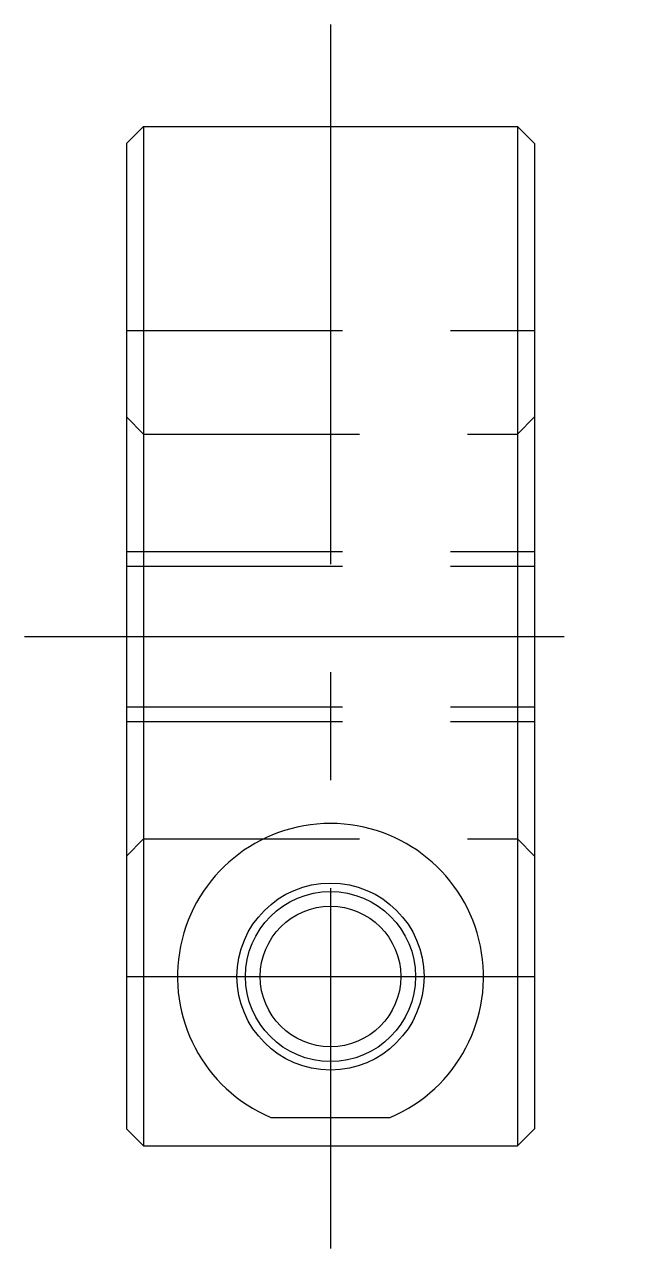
# Model space of a CAD drawing. Extents: x -3 to 106, y -8 to 43.
# Drawn here: x 87.85 to 105.85, y 6.98 to 42.98 of the extents above.
import ezdxf

# ---------------------------------------------------------------- set-up
doc = ezdxf.new("R2010")
doc.units = 0
doc.header["$LTSCALE"] = 0.5
doc.linetypes.add('CENTER', pattern=[50.8, 31.75, -6.35, 6.35, -6.35])
doc.linetypes.add('DASHED', pattern=[19.05, 12.7, -6.35])
for name, color, linetype in [('MSM_CENTER', 1, 'CENTER'), ('MSM_CONTINUOUS', 7, 'CONTINUOUS'), ('MSM_DASHED', 4, 'DASHED'), ('MSM_NARROW', 5, 'CONTINUOUS')]:
    doc.layers.add(name, color=color, linetype=linetype)

msp = doc.modelspace()

# ---------------------------------------------------------------- linework, layer by layer
at = {"layer": 'MSM_CENTER'}
for p, q in [((96.854, 42.981), (96.854, 6.981)), ((87.854, 24.981), (105.854, 24.981)), ((90.854, 14.981), (102.854, 14.981))]:
    msp.add_line(p, q, dxfattribs=at)
at = {"layer": 'MSM_CONTINUOUS'}
for p, q in [((91.354, 39.981), (90.854, 39.481)), ((91.354, 39.981), (91.354, 10)), ((91.354, 39.981), (102.354, 39.981)), ((102.354, 39.981), (102.354, 10)), ((102.354, 39.981), (102.854, 39.481)), ((90.854, 39.481), (90.854, 10.5)), ((102.854, 39.481), (102.854, 10.5)), ((95.095, 10.839), (98.613, 10.839)), ((91.354, 10), (90.854, 10.5)), ((102.354, 10), (102.854, 10.5)), ((91.354, 10), (102.354, 10))]:
    msp.add_line(p, q, dxfattribs=at)
for radius in [2.75, 2.067]:
    msp.add_circle((96.854, 14.981), radius, dxfattribs=at)
msp.add_arc((96.854, 14.981), 4.5, 293.0044, 246.9956, dxfattribs=at)
at = {"layer": 'MSM_DASHED'}
for p, q in [((90.854, 33.981), (102.854, 33.981)), ((91.354, 30.934), (90.854, 31.438)), ((102.354, 30.934), (102.854, 31.438)), ((91.354, 30.934), (102.354, 30.934)), ((90.854, 27.481), (102.854, 27.481)), ((90.854, 27.048), (102.854, 27.048)), ((90.854, 22.914), (102.854, 22.914)), ((90.854, 22.481), (102.854, 22.481)), ((91.354, 19.028), (90.854, 18.525)), ((91.354, 19.028), (102.354, 19.028)), ((102.354, 19.028), (102.854, 18.525))]:
    msp.add_line(p, q, dxfattribs=at)
at = {"layer": 'MSM_NARROW'}
msp.add_circle((96.854, 14.981), 2.5, dxfattribs=at)

doc.saveas('drawing.dxf')
